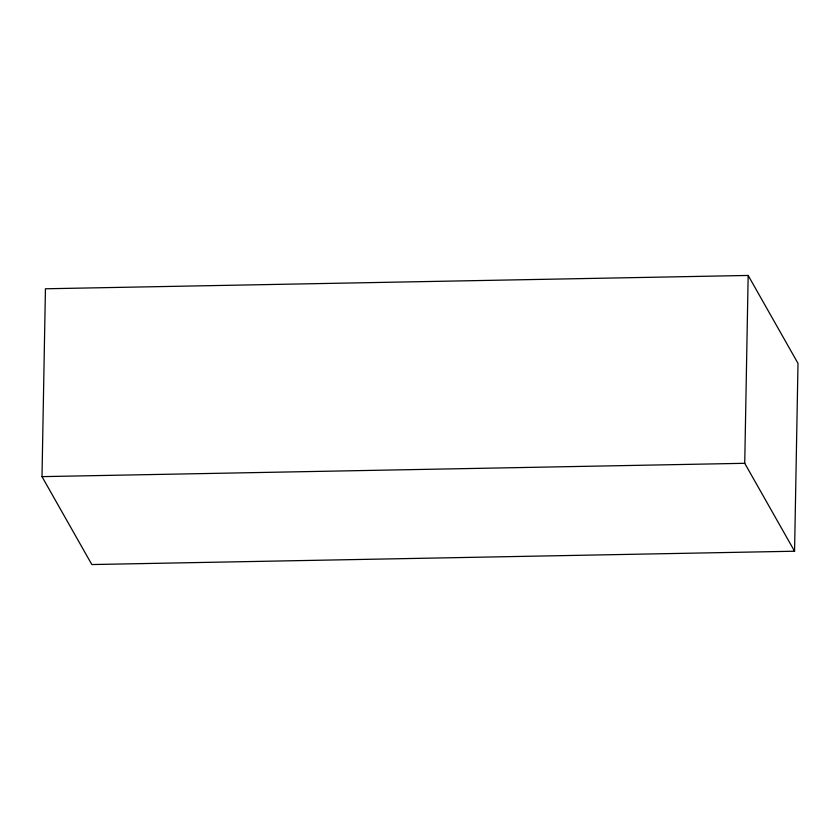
<?xml version="1.0" encoding="UTF-8"?>
<svg xmlns="http://www.w3.org/2000/svg" width="840" height="840" viewBox="0 0 840 840"><rect width="100%" height="100%" fill="white"/><g stroke="black" fill="none" stroke-linecap="round" stroke-linejoin="round"><path stroke-width="1.26" d="M42 476.637L45.434 288.781L748.167 275.447L798 363.363L794.567 551.219L91.833 564.553L42 476.637L744.734 463.302L794.567 551.219M744.734 463.302L748.167 275.447"/></g></svg>
